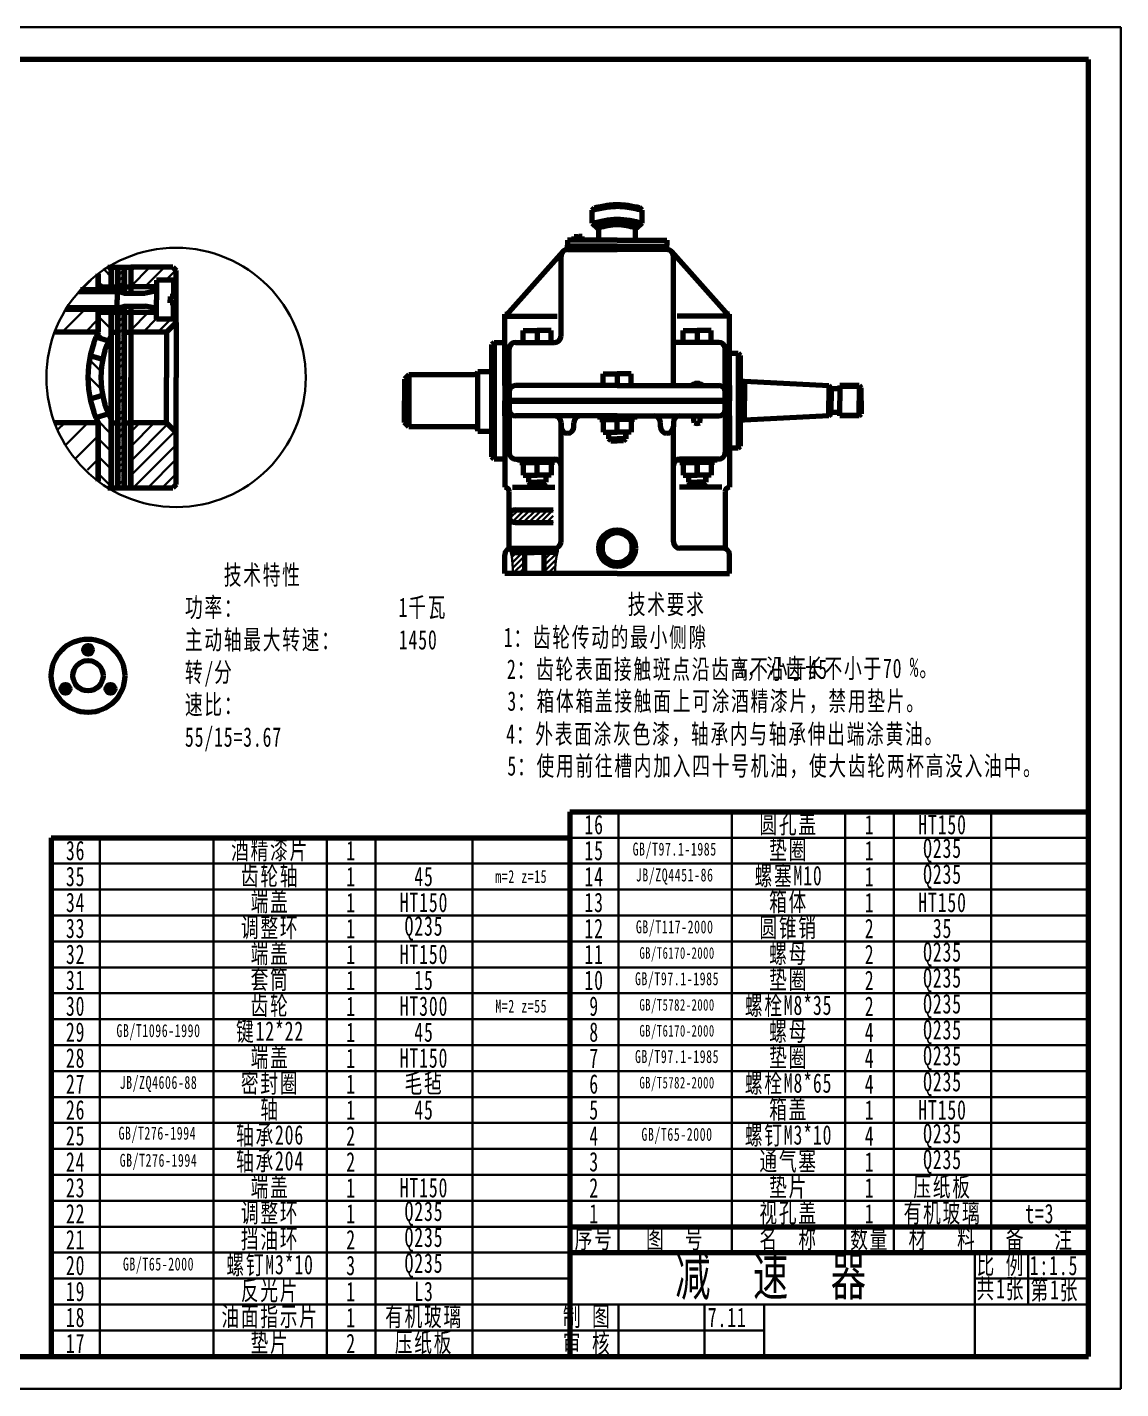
# Model space of a CAD drawing. Header units: millimetres. Extents: x 111 to 705, y -911 to -491.
# Drawn here: x 367.3 to 704.7, y -910.7 to -490.7 of the extents above; entities that cross this region are included whole.
import ezdxf

# ---------------------------------------------------------------- set-up
doc = ezdxf.new("R2010")
doc.units = ezdxf.units.MM
doc.header["$LTSCALE"] = 0.125
doc.linetypes.add('CENTERX2', pattern=[101.599999, 63.5, -12.7, 12.7, -12.7])
doc.linetypes.add('DASHEDX2', pattern=[38.099999, 25.4, -12.7])
for name, color, linetype, lineweight in [('文字', 3, 'Continuous', 30), ('点划线', 3, 'CENTERX2', 30), ('粗实线', 7, 'Continuous', 70), ('细实线', 4, 'Continuous', 30), ('虚线', 2, 'DASHEDX2', 30)]:
    doc.layers.add(name, color=color, linetype=linetype, lineweight=lineweight)
doc.layers.get('点划线').off()
doc.layers.get('虚线').off()
doc.styles.add('标准', font='SimSun.ttf', dxfattribs={"width": 0.667})

# ---------------------------------------------------------------- blocks, each defined once
blk = doc.blocks.new('新块')
at = {"layer": '粗实线'}
blk.add_lwpolyline([(7.01, 4.05), (0, 8.1), (-7.01, 4.05), (-7.01, -4.05), (0, -8.1), (7.01, -4.05)], close=True, dxfattribs=at)
blk.add_circle((0, 0), 7.01, dxfattribs=at)
blk = doc.blocks.new('1')
at = {"layer": '细实线'}
h = blk.add_hatch(color=256, dxfattribs=at)
h.paths.add_polyline_path([(395.24, -564.74), (393.24, -564.74), (393.24, -570.74), (395.24, -570.74)], flags=0)
h.paths.add_polyline_path([(395.24, -578.74), (393.24, -578.74), (393.24, -584.74), (395.24, -584.74)], flags=0)
h.paths.add_polyline_path([(395.24, -612.74), (393.24, -612.74), (393.24, -632.74), (395.24, -632.74)], flags=0)
h = blk.add_hatch(dxfattribs=at)
h.set_pattern_fill('ANSI33', color=256, scale=0.4, style=0)
h.paths.add_polyline_path([(395.24, -598.74), (397.24, -598.74), (397.24, -578.74), (395.24, -578.74)], flags=0)
h.paths.add_polyline_path([(397.24, -564.74), (395.24, -564.74), (395.24, -570.74), (397.24, -570.74)], flags=0)
h.paths.add_polyline_path([(395.24, -632.74), (397.24, -632.74), (397.24, -598.74), (395.24, -598.74)], flags=0)
h = blk.add_hatch(color=256, dxfattribs=at)
h.paths.add_polyline_path([(399.24, -564.74), (397.24, -564.74), (397.24, -570.74), (399.24, -570.74)], flags=0)
h.paths.add_polyline_path([(399.24, -578.74), (397.24, -578.74), (397.24, -584.74), (399.24, -584.74)], flags=0)
h.paths.add_polyline_path([(399.24, -612.74), (397.24, -612.74), (397.24, -632.74), (399.24, -632.74)], flags=0)
h = blk.add_hatch(dxfattribs=at)
h.set_pattern_fill('ANSI31', color=256, style=0)
h.paths.add_polyline_path([(399.24, -570.74), (399.24, -564.74), (412.24, -564.74), (413.24, -565.74), (413.24, -568.74), (407.24, -568.74), (407.24, -570.74)], flags=0)
h.paths.add_polyline_path([(399.24, -584.74), (399.24, -578.74), (407.24, -578.74), (407.24, -580.74), (413.24, -580.74), (413.24, -581.74), (410.24, -584.74)], flags=0)
h = blk.add_hatch(color=256, dxfattribs=at)
h.paths.add_polyline_path([(549.34, -605.74), (524.67, -605.74), (524.67, -605.92), (524.67, -606.09), (549.34, -606.09)], flags=0)
h.paths.add_polyline_path([(524.67, -605.74), (516.01, -605.74), (516.01, -606.09), (524.67, -606.09), (524.67, -605.92)], flags=0)
h = blk.add_hatch(color=256, dxfattribs=at)
h.paths.add_polyline_path([(582.67, -605.74), (574.01, -605.74), (574.01, -605.92), (574.01, -606.09), (582.67, -606.09)], flags=0)
h.paths.add_polyline_path([(574.01, -605.74), (549.34, -605.74), (549.34, -606.09), (574.01, -606.09), (574.01, -605.92)], flags=0)
h = blk.add_hatch(dxfattribs=at)
h.set_pattern_fill('ANSI31', color=256, style=0)
h.paths.add_polyline_path([(399.24, -612.74), (410.24, -612.74), (413.24, -615.74), (413.24, -631.74), (412.24, -632.74), (399.24, -632.74)], flags=0)
h = blk.add_hatch(dxfattribs=at)
h.set_pattern_fill('ANSI31', color=256, scale=0.4, style=0)
edge = h.paths.add_edge_path(flags=0)
edge.add_line((529.64, -639.52), (518.01, -639.52))
edge.add_arc((518.01, -641.52), 2, 90, 180)
edge.add_line((516.01, -641.52), (529.64, -641.52))
edge.add_line((529.64, -641.52), (529.64, -639.52))
edge = h.paths.add_edge_path(flags=0)
edge.add_line((529.64, -641.52), (516.01, -641.52))
edge.add_arc((518.01, -641.52), 2, 180, 270)
edge.add_line((518.01, -643.52), (529.64, -643.52))
edge.add_line((529.64, -643.52), (529.64, -641.52))
h = blk.add_hatch(dxfattribs=at)
h.set_pattern_fill('ANSI31', color=256, scale=0.4, style=0)
edge = h.paths.add_edge_path(flags=0)
edge.add_line((520.71, -652.74), (517.05, -652.74))
edge.add_line((517.05, -652.74), (517.05, -651.4))
edge.add_line((517.05, -651.4), (516.67, -651.4))
edge.add_arc((516.67, -653.4), 2, 90, 94.4725)
edge.add_line((516.52, -651.41), (516.43, -652.23))
edge.add_line((516.43, -652.23), (516.8, -653.91))
edge.add_line((516.8, -653.91), (517.08, -656.24))
edge.add_line((517.08, -656.24), (517.29, -659.25))
edge.add_line((517.29, -659.25), (520.71, -659.25))
edge.add_line((520.71, -659.25), (520.71, -652.74))
h = blk.add_hatch(dxfattribs=at)
h.set_pattern_fill('ANSI31', color=256, scale=0.4, style=0)
edge = h.paths.add_edge_path(flags=0)
edge.add_line((530.63, -653.91), (531, -652.23))
edge.add_line((531, -652.23), (530.91, -651.19))
edge.add_arc((530.01, -649.4), 2, 280.8065, 296.8726, ccw=False)
edge.add_line((530.38, -651.37), (530.38, -652.74))
edge.add_line((530.38, -652.74), (526.71, -652.74))
edge.add_line((526.71, -652.74), (526.71, -659.25))
edge.add_line((526.71, -659.25), (530.13, -659.25))
edge.add_line((530.13, -659.25), (530.35, -656.24))
edge.add_line((530.35, -656.24), (530.63, -653.91))
at = {"layer": '粗实线'}
for p, q in [((694.74, -500.7), (135.74, -500.7)), ((694.74, -900.7), (694.74, -500.7)), ((541.67, -547.12), (542.35, -546.39)), ((541.67, -551.18), (541.67, -547.12)), ((557.01, -547.12), (556.27, -546.33)), ((557.01, -551.18), (557.01, -547.12)), ((557.01, -551.18), (557.01, -547.12)), ((541.67, -551.18), (543.29, -552.65)), ((543.67, -556.4), (543.67, -552.5)), ((543.67, -552.5), (543.67, -552.91)), ((555.01, -556.4), (555.01, -552.5)), ((555.01, -552.5), (555.01, -552.91)), ((555.01, -552.5), (555.01, -552.91)), ((557.01, -551.18), (555.39, -552.65)), ((549.34, -556.4), (534.01, -556.4)), ((534.01, -556.4), (534.01, -557.96)), ((534.01, -559.29), (534.01, -557.96)), ((549.34, -558.28), (534.01, -558.28)), ((536.09, -556.4), (536.09, -555.26)), ((536.09, -555.26), (537.17, -555.26)), ((537.17, -555.26), (537.17, -555.45)), ((537.17, -555.45), (537.34, -555.45)), ((537.51, -555.45), (537.34, -555.45)), ((537.51, -555.26), (537.51, -555.45)), ((538.59, -555.26), (537.51, -555.26)), ((538.59, -556.4), (538.59, -555.26)), ((549.34, -556.4), (564.67, -556.4)), ((549.34, -558.28), (564.67, -558.28)), ((564.67, -556.4), (564.67, -557.96)), ((564.67, -559.29), (564.67, -557.96)), ((532.59, -559.88), (515.1, -579.54)), ((532.01, -585.92), (532.01, -561.29)), ((534.01, -559.29), (549.34, -559.29)), ((564.67, -559.29), (549.34, -559.29)), ((566.09, -559.88), (583.58, -579.54)), ((566.67, -601.25), (566.67, -561.29)), ((389.24, -566.74), (389.24, -571.74)), ((389.24, -571.74), (389.24, -566.74)), ((392.17, -564.74), (393.24, -564.74)), ((393.24, -564.74), (393.24, -571.74)), ((393.24, -571.74), (393.24, -564.74)), ((393.24, -564.74), (395.24, -564.74)), ((395.24, -571.86), (395.24, -564.74)), ((395.24, -564.74), (395.24, -571.86)), ((395.24, -564.74), (397.24, -564.74)), ((397.24, -564.74), (399.24, -564.74)), ((397.24, -572.74), (397.24, -564.74)), ((397.24, -564.74), (397.24, -572.74)), ((399.24, -564.74), (399.24, -572.74)), ((399.24, -564.74), (399.24, -572.74)), ((412.24, -564.74), (399.24, -564.74)), ((412.24, -564.74), (413.24, -565.74)), ((413.24, -581.74), (413.24, -565.74)), ((389.24, -570.74), (393.24, -570.74)), ((393.24, -570.74), (395.24, -570.74)), ((397.24, -570.74), (395.24, -570.74)), ((397.24, -570.74), (399.24, -570.74)), ((407.24, -570.74), (399.24, -570.74)), ((407.24, -568.74), (407.24, -574.74)), ((413.24, -568.74), (407.24, -568.74)), ((412.44, -568.74), (412.44, -573.73)), ((389.24, -571.74), (383.73, -571.74)), ((389.24, -571.74), (395.04, -571.74)), ((395.04, -571.74), (395.04, -574.74)), ((395.04, -577.74), (395.04, -574.74)), ((397.24, -572.74), (403.79, -572.74)), ((407.24, -580.74), (407.24, -574.74)), ((411.39, -573.73), (411.39, -574.74)), ((412.44, -573.73), (411.39, -573.73)), ((411.39, -575.74), (411.39, -574.74)), ((389.24, -577.74), (379.2, -577.74)), ((389.24, -577.74), (379.2, -577.74)), ((389.24, -577.74), (395.04, -577.74)), ((389.24, -584.74), (389.24, -577.74)), ((389.24, -577.74), (389.24, -584.74)), ((393.24, -578.74), (389.24, -578.74)), ((393.24, -598.74), (393.24, -577.74)), ((393.24, -577.74), (393.24, -598.74)), ((395.24, -578.74), (393.24, -578.74)), ((395.24, -577.61), (395.24, -598.74)), ((395.24, -598.74), (395.24, -577.61)), ((397.24, -578.74), (395.24, -578.74)), ((397.24, -576.74), (403.79, -576.74)), ((397.24, -576.74), (397.24, -598.74)), ((397.24, -598.74), (397.24, -576.74)), ((399.24, -578.74), (397.24, -578.74)), ((399.24, -576.74), (399.24, -632.74)), ((399.24, -576.74), (399.24, -598.74)), ((407.24, -578.74), (399.24, -578.74)), ((412.44, -575.74), (411.39, -575.74)), ((412.44, -580.74), (412.44, -575.74)), ((514.67, -601.25), (514.67, -579.25)), ((514.67, -579.25), (515.37, -579.25)), ((584.01, -579.25), (583.31, -579.25)), ((584.01, -601.25), (584.01, -579.25)), ((413.24, -580.74), (407.24, -580.74)), ((410.24, -584.74), (413.24, -581.74)), ((413.24, -581.74), (413.24, -598.74)), ((515.37, -579.83), (530.84, -579.83)), ((583.31, -579.83), (567.83, -579.83)), ((389.24, -584.74), (375.77, -584.74)), ((392.37, -587.51), (388.53, -586.3)), ((393.24, -584.74), (395.24, -584.74)), ((397.24, -584.74), (399.24, -584.74)), ((410.24, -584.74), (399.24, -584.74)), ((410.24, -584.74), (410.24, -598.74)), ((511.34, -587.92), (510.67, -588.58)), ((511.34, -587.92), (514.67, -587.92)), ((511.34, -587.92), (511.34, -623.92)), ((518.01, -587.92), (530.01, -587.92)), ((520.34, -587.92), (520.34, -584.25)), ((520.34, -584.25), (524.67, -584.25)), ((524.67, -584.25), (524.67, -587.92)), ((529.01, -584.25), (524.67, -584.25)), ((524.67, -584.25), (524.67, -587.92)), ((529.01, -587.92), (529.01, -584.25)), ((580.67, -587.92), (566.67, -587.92)), ((569.67, -587.92), (569.67, -584.25)), ((569.67, -584.25), (574.01, -584.25)), ((578.34, -584.25), (574.01, -584.25)), ((574.01, -584.25), (574.01, -587.92)), ((574.01, -584.25), (574.01, -587.92)), ((578.34, -587.92), (578.34, -584.25)), ((390.56, -593.23), (386.73, -592.02)), ((510.67, -623.25), (510.67, -588.58)), ((516.01, -601.25), (516.01, -589.92)), ((582.67, -601.25), (582.67, -589.92)), ((584.01, -591.25), (586.67, -591.25)), ((586.67, -591.25), (587.34, -591.92)), ((586.67, -591.25), (586.67, -620.58)), ((587.34, -591.92), (587.34, -619.92)), ((393.24, -598.74), (393.24, -632.74)), ((393.24, -632.74), (393.24, -598.74)), ((395.24, -598.74), (395.24, -632.74)), ((395.24, -632.74), (395.24, -598.74)), ((397.24, -632.74), (397.24, -598.74)), ((397.24, -598.74), (397.24, -632.74)), ((399.24, -632.74), (399.24, -598.74)), ((410.24, -612.74), (410.24, -598.74)), ((413.24, -631.74), (413.24, -598.74)), ((413.24, -615.74), (413.24, -598.74)), ((485.01, -597.92), (483.67, -599.25)), ((483.67, -599.25), (483.67, -605.92)), ((505.34, -597.92), (485.01, -597.92)), ((485.01, -597.92), (485.01, -605.92)), ((485.01, -597.92), (485.01, -613.92)), ((506.34, -615.25), (506.34, -596.92)), ((506.34, -596.92), (510.67, -596.92)), ((545.01, -597.58), (549.34, -597.58)), ((545.01, -601.25), (545.01, -597.58)), ((549.34, -597.58), (549.34, -601.25)), ((549.34, -597.58), (549.34, -601.25)), ((553.67, -597.58), (549.34, -597.58)), ((553.67, -601.25), (553.67, -597.58)), ((587.34, -599.92), (588.67, -599.92)), ((588.67, -599.92), (614.67, -601.22)), ((588.67, -599.92), (588.67, -605.92)), ((390.56, -604.25), (386.73, -605.46)), ((514.67, -601.25), (514.67, -605.92)), ((516.01, -601.25), (516.01, -608.58)), ((516.01, -610.58), (516.01, -603.25)), ((549.34, -601.25), (518.01, -601.25)), ((549.34, -601.25), (518.01, -601.25)), ((549.34, -601.25), (518.01, -601.25)), ((549.34, -601.25), (580.67, -601.25)), ((549.34, -601.25), (580.67, -601.25)), ((582.67, -601.25), (582.67, -610.58)), ((582.67, -601.25), (582.67, -610.58)), ((582.67, -608.58), (582.67, -601.25)), ((582.67, -610.58), (582.67, -603.25)), ((584.01, -601.25), (584.01, -605.92)), ((584.01, -601.25), (584.01, -605.92)), ((614.67, -601.22), (614.67, -605.92)), ((615.34, -602.25), (614.67, -601.22)), ((618.01, -602.25), (615.34, -602.25)), ((615.34, -602.25), (615.34, -605.92)), ((618.01, -601.25), (618.01, -602.25)), ((624.01, -601.25), (618.01, -601.25)), ((618.01, -602.25), (618.01, -605.92)), ((624.01, -601.25), (624.01, -605.92)), ((624.01, -601.25), (624.67, -601.92)), ((624.67, -605.92), (624.67, -601.92)), ((483.67, -612.58), (483.67, -605.92)), ((485.01, -613.92), (485.01, -605.92)), ((514.67, -610.58), (514.67, -605.92)), ((516.01, -605.74), (582.67, -605.74)), ((516.01, -606.09), (582.67, -606.09)), ((584.01, -610.58), (584.01, -605.92)), ((584.01, -610.58), (584.01, -605.92)), ((588.67, -611.92), (588.67, -605.92)), ((614.67, -610.61), (614.67, -605.92)), ((615.34, -609.58), (615.34, -605.92)), ((618.01, -609.58), (618.01, -605.92)), ((624.01, -610.58), (624.01, -605.92)), ((624.67, -605.92), (624.67, -609.92)), ((389.24, -612.74), (375.77, -612.74)), ((392.37, -609.97), (388.53, -611.18)), ((389.24, -612.74), (389.24, -630.74)), ((389.24, -630.74), (389.24, -612.74)), ((393.24, -612.74), (395.24, -612.74)), ((397.24, -612.74), (399.24, -612.74)), ((410.24, -612.74), (399.24, -612.74)), ((410.24, -612.74), (413.24, -615.74)), ((485.01, -613.92), (483.67, -612.58)), ((514.67, -610.58), (514.67, -632.58)), ((516.01, -610.58), (516.01, -621.92)), ((549.34, -610.58), (518.01, -610.58)), ((530.01, -610.58), (518.01, -610.58)), ((532.01, -612.58), (532.01, -613.92)), ((532.01, -649.4), (532.01, -612.58)), ((536.01, -613.92), (536.01, -612.58)), ((549.34, -610.58), (538.01, -610.58)), ((544.01, -610.58), (544.01, -611.65)), ((544.01, -611.65), (549.34, -611.65)), ((545.01, -611.92), (545.01, -615.58)), ((548.93, -610.58), (549.71, -611.65)), ((549.34, -610.58), (580.67, -610.58)), ((549.34, -610.58), (580.67, -610.58)), ((549.34, -610.58), (550.11, -611.65)), ((554.67, -611.65), (549.34, -611.65)), ((549.34, -615.58), (549.34, -611.92)), ((549.34, -615.58), (549.34, -611.92)), ((553.67, -611.92), (553.67, -615.58)), ((554.67, -610.58), (554.67, -611.65)), ((562.67, -613.92), (562.67, -612.58)), ((566.67, -612.58), (566.67, -613.92)), ((573.13, -612.7), (572.93, -610.58)), ((574.89, -612.7), (575.08, -610.58)), ((582.67, -610.58), (582.67, -621.92)), ((584.01, -610.58), (584.01, -632.58)), ((588.67, -611.92), (587.34, -611.92)), ((614.67, -610.61), (588.67, -611.92)), ((614.67, -610.61), (615.34, -609.92)), ((618.01, -609.58), (615.34, -609.58)), ((615.34, -609.58), (615.34, -609.92)), ((618.01, -610.58), (618.01, -609.58)), ((624.01, -610.58), (618.01, -610.58)), ((624.01, -610.58), (624.67, -609.92)), ((505.34, -613.92), (485.01, -613.92)), ((506.34, -615.25), (506.34, -614.92)), ((506.34, -615.25), (510.67, -615.25)), ((534.01, -615.92), (534.01, -615.92)), ((545.01, -615.58), (549.34, -615.58)), ((546.67, -615.58), (546.67, -617.65)), ((553.67, -615.58), (549.34, -615.58)), ((552.01, -615.58), (552.01, -617.65)), ((564.67, -615.92), (564.67, -615.92)), ((566.67, -649.4), (566.67, -613.92)), ((546.67, -617.65), (549.34, -617.65)), ((547.34, -618.32), (546.67, -617.65)), ((547.34, -618.32), (549.34, -618.32)), ((552.01, -617.65), (549.34, -617.65)), ((551.34, -618.32), (549.34, -618.32)), ((551.34, -618.32), (552.01, -617.65)), ((586.67, -620.58), (584.01, -620.58)), ((586.67, -620.58), (587.34, -619.92)), ((511.34, -623.92), (510.67, -623.25)), ((514.67, -623.92), (511.34, -623.92)), ((518.01, -623.92), (530.01, -623.92)), ((519.34, -623.92), (519.34, -624.98)), ((519.34, -624.98), (524.67, -624.98)), ((520.34, -625.25), (520.34, -628.92)), ((524.27, -623.92), (525.04, -624.98)), ((524.67, -623.92), (525.44, -624.98)), ((530.01, -624.98), (524.67, -624.98)), ((524.67, -628.92), (524.67, -625.25)), ((524.67, -628.92), (524.67, -625.25)), ((529.01, -625.25), (529.01, -628.92)), ((530.01, -623.92), (530.01, -624.98)), ((580.67, -623.92), (568.67, -623.92)), ((568.67, -623.92), (568.67, -624.98)), ((568.67, -624.98), (574.01, -624.98)), ((569.67, -624.98), (569.67, -628.92)), ((573.6, -623.92), (574.38, -624.98)), ((574.01, -623.92), (574.77, -624.98)), ((579.34, -624.98), (574.01, -624.98)), ((574.01, -624.98), (574.01, -628.92)), ((574.01, -628.92), (574.01, -625.25)), ((574.01, -628.92), (574.01, -625.25)), ((578.34, -624.98), (578.34, -628.92)), ((579.34, -623.92), (579.34, -624.98)), ((520.34, -628.92), (524.67, -628.92)), ((522.01, -628.92), (522.01, -630.98)), ((529.01, -628.92), (524.67, -628.92)), ((527.34, -628.92), (527.34, -630.98)), ((569.67, -628.92), (574.01, -628.92)), ((571.34, -628.92), (571.34, -630.98)), ((578.34, -628.92), (574.01, -628.92)), ((576.67, -628.92), (576.67, -630.98)), ((392.17, -632.74), (393.24, -632.74)), ((393.24, -632.74), (395.24, -632.74)), ((395.24, -632.74), (397.24, -632.74)), ((397.24, -632.74), (399.24, -632.74)), ((399.24, -632.74), (412.24, -632.74)), ((413.24, -631.74), (412.24, -632.74)), ((514.67, -632.58), (514.67, -632.58)), ((516.01, -651.52), (516.01, -633.92)), ((517.05, -632.58), (530.12, -632.58)), ((522.01, -630.98), (524.67, -630.98)), ((522.67, -631.65), (522.01, -630.98)), ((522.67, -631.65), (524.67, -631.65)), ((527.34, -630.98), (524.67, -630.98)), ((526.67, -631.65), (524.67, -631.65)), ((526.67, -631.65), (527.34, -630.98)), ((581.63, -632.58), (568.56, -632.58)), ((571.34, -630.98), (574.01, -630.98)), ((572.01, -631.65), (571.34, -630.98)), ((572.01, -631.65), (574.01, -631.65)), ((576.67, -630.98), (574.01, -630.98)), ((576.01, -631.65), (574.01, -631.65)), ((576.01, -631.65), (576.67, -630.98)), ((582.67, -633.92), (582.67, -651.52)), ((584.01, -632.58), (584.01, -632.58)), ((518.01, -639.52), (529.64, -639.52)), ((518.01, -643.52), (529.64, -643.52)), ((514.67, -659.25), (514.67, -653.4)), ((516.67, -651.4), (530.01, -651.4)), ((517.05, -651.4), (517.05, -652.74)), ((517.05, -652.74), (523.71, -652.74)), ((520.71, -652.74), (520.71, -659.25)), ((530.38, -652.74), (523.71, -652.74)), ((526.71, -652.74), (526.71, -659.25)), ((530.38, -651.37), (530.38, -652.74)), ((582.01, -651.4), (568.67, -651.4)), ((584.01, -659.25), (584.01, -653.4)), ((549.34, -659.25), (514.67, -659.25)), ((549.34, -659.25), (584.01, -659.25)), ((385.78, -682.47), (384.88, -683.37)), ((386.34, -683.04), (385.44, -683.94)), ((385.78, -682.47), (386.67, -681.57)), ((386.34, -683.04), (387.24, -682.14)), ((378.85, -694.47), (377.95, -695.37)), ((379.41, -695.04), (378.51, -695.94)), ((378.85, -694.47), (379.75, -693.57)), ((379.41, -695.04), (380.31, -694.14)), ((392.7, -694.47), (391.8, -695.37)), ((393.27, -695.04), (392.37, -695.94)), ((392.7, -694.47), (393.6, -693.57)), ((393.27, -695.04), (394.17, -694.14)), ((534.74, -732.7), (694.74, -732.7)), ((534.74, -732.7), (534.74, -868.7)), ((374.74, -740.7), (374.74, -900.7)), ((374.74, -740.7), (534.74, -740.7)), ((534.74, -860.7), (694.74, -860.7)), ((534.74, -868.7), (534.74, -876.7)), ((534.74, -868.7), (694.74, -868.7)), ((534.74, -876.7), (534.74, -900.7)), ((135.74, -900.7), (694.74, -900.7))]:
    blk.add_line(p, q, dxfattribs=at)
for centre, radius in [((549.34, -651.36), 5.67), ((386.06, -690.75), 11.33), ((386.06, -682.75), 1.33), ((386.06, -690.75), 4.67), ((379.13, -694.75), 1.33), ((392.99, -694.75), 1.33)]:
    blk.add_circle(centre, radius, dxfattribs=at)
for centre, radius, start, end in [((534.01, -561.29), 2, 90, 180), ((564.67, -561.29), 2, 0, 90), ((418.02, -598.74), 32, 154.0555, 180), ((418.02, -598.74), 28, 152.2295, 180), ((518.01, -589.92), 2, 90, 180), ((530.01, -585.92), 2, 270, 0), ((580.67, -589.92), 2, 0, 90), ((418.02, -598.74), 32, 180, 205.9445), ((418.02, -598.74), 28, 180, 207.7705), ((505.34, -596.92), 1, 270, 0), ((518.01, -603.25), 2, 90, 180), ((580.67, -603.25), 2, 0, 90), ((518.01, -608.58), 2, 180, 270), ((580.67, -608.58), 2, 270, 0), ((530.01, -612.58), 2, 0, 90), ((538.01, -612.58), 2, 90, 180), ((560.67, -612.58), 2, 0, 90), ((568.67, -612.58), 2, 90, 180), ((505.34, -614.92), 1, 360, 90), ((534.01, -613.92), 2, 180, 270), ((534.01, -613.92), 2, 270, 0), ((564.67, -613.92), 2, 180, 270), ((564.67, -613.92), 2, 270, 0), ((518.01, -621.92), 2, 180, 270), ((530.01, -625.92), 2, 0, 90), ((568.67, -625.92), 2, 90, 180), ((580.67, -621.92), 2, 270, 0), ((514.67, -633.92), 1.33, 0, 90), ((584.01, -633.92), 1.33, 90, 180), ((518.01, -641.52), 2, 90, 180), ((518.01, -641.52), 2, 180, 270), ((530.01, -649.4), 2, 270, 0), ((568.67, -649.4), 2, 180, 270), ((516.67, -653.4), 2, 90, 180), ((582.01, -653.4), 2, 0, 90)]:
    blk.add_arc(centre, radius, start, end, dxfattribs=at)
for points, knots in [([(541.67, -547.12), (541.71, -547.11), (541.74, -547.1), (542.49, -546.91), (543.24, -546.73), (544.7, -546.43), (545.4, -546.29), (546.8, -546.09), (547.49, -546.01), (548.54, -545.95), (548.88, -545.94), (549.69, -545.93), (550.14, -545.94), (551.02, -545.99), (551.45, -546.03), (552.73, -546.18), (553.55, -546.32), (555.23, -546.64), (556.16, -546.89), (556.97, -547.08)], [0, 0, 0, 0, 151.839527, 151.839527, 3547.524287, 3547.524287, 6578.819212, 6578.819212, 9364.562599, 9364.562599, 10726.100222, 10726.100222, 12469.641596, 12469.641596, 14213.18297, 14213.18297, 17700.265719, 17700.265719, 21521.081642, 21521.081642, 21521.081642, 21521.081642]), ([(542.35, -546.39), (542.84, -546.27), (543.35, -546.16), (544.5, -545.91), (545.16, -545.79), (546.38, -545.6), (546.94, -545.53), (547.96, -545.44), (548.43, -545.41), (549.23, -545.39), (549.56, -545.39), (550.2, -545.4), (550.51, -545.42), (551.45, -545.48), (552.06, -545.55), (553.93, -545.81), (555.13, -546.07), (556.27, -546.33)], [0, 0, 0, 0, 2290.269364, 2290.269364, 5145.743792, 5145.743792, 7414.406618, 7414.406618, 9262.612791, 9262.612791, 10500.284163, 10500.284163, 11737.955536, 11737.955536, 14225.818117, 14225.818117, 19532.006195, 19532.006195, 19532.006195, 19532.006195]), ([(541.67, -551.18), (544.23, -550.53), (549.33, -549.24), (554.45, -550.49), (557.01, -551.12)], [0, 0, 0, 0, 2962.723998, 5921.695537, 5921.695537, 5921.695537, 5921.695537]), ([(543.57, -552.1), (543.39, -552.22), (542.97, -552.5), (543.42, -552.76), (543.67, -552.91)], [0, 0, 0, 0, 2636.397961, 5908.553218, 5908.553218, 5908.553218, 5908.553218]), ([(543.57, -552.1), (543.87, -552.03), (544.17, -551.95), (545.08, -551.72), (545.69, -551.58), (546.97, -551.32), (547.66, -551.22), (548.85, -551.12), (549.36, -551.11), (550.37, -551.16), (550.87, -551.21), (552.38, -551.43), (553.37, -551.66), (554.6, -551.97), (554.86, -552.04), (555.11, -552.1)], [0, 0, 0, 0, 1357.158997, 1357.158997, 4071.476991, 4071.476991, 7085.018796, 7085.018796, 9298.310241, 9298.310241, 11511.601687, 11511.601687, 15938.184578, 15938.184578, 17073.588602, 17073.588602, 17073.588602, 17073.588602]), ([(555.11, -552.1), (555.29, -552.22), (555.71, -552.5), (555.26, -552.76), (555.01, -552.91)], [0, 0, 0, 0, 2665.169454, 5973.034339, 5973.034339, 5973.034339, 5973.034339]), ([(555.11, -552.1), (555.29, -552.22), (555.71, -552.5), (555.26, -552.76), (555.01, -552.91)], [0, 0, 0, 0, 2665.169454, 5973.034339, 5973.034339, 5973.034339, 5973.034339]), ([(395.04, -571.74), (395.35, -571.93), (396.09, -572.39), (396.94, -572.61), (397.44, -572.74)], [0, 0, 0, 0, 2151.416387, 5251.014983, 5251.014983, 5251.014983, 5251.014983]), ([(407.24, -571.76), (406.77, -571.97), (405.66, -572.45), (404.47, -572.63), (403.79, -572.74)], [0, 0, 0, 0, 2284.474663, 5297.451581, 5297.451581, 5297.451581, 5297.451581]), ([(395.04, -577.74), (395.35, -577.55), (396.09, -577.09), (396.94, -576.87), (397.44, -576.74)], [0, 0, 0, 0, 2163.139312, 5279.627416, 5279.627416, 5279.627416, 5279.627416]), ([(407.24, -577.71), (406.77, -577.5), (405.66, -577.02), (404.47, -576.84), (403.79, -576.74)], [0, 0, 0, 0, 2296.559801, 5325.475718, 5325.475718, 5325.475718, 5325.475718])]:
    blk.add_open_spline(points, degree=3, knots=knots, dxfattribs=at)
for points in [[(543.67, -552.5), (545.56, -552.01), (549.34, -551.05), (553.12, -552.01), (555.01, -552.5)], [(572.01, -601.25), (572.67, -600.85), (574.01, -600.04), (575.34, -600.85), (576.01, -601.25)], [(573.13, -612.7), (573.42, -612.81), (574.01, -613.02), (574.59, -612.81), (574.89, -612.7)]]:
    blk.add_open_spline(points, degree=3, dxfattribs=at)
at = {"layer": '细实线'}
for p, q in [((704.74, -490.7), (110.74, -490.7)), ((704.74, -910.7), (704.74, -490.7)), ((393.24, -567.7), (391.02, -565.48)), ((383.94, -571.74), (386.94, -568.74)), ((390.9, -570.74), (389.24, -569.08)), ((397.24, -572.74), (382.85, -572.74)), ((382.94, -572.74), (383.94, -571.74)), ((378.12, -584.74), (385.12, -577.74)), ((397.24, -576.74), (379.84, -576.74)), ((385.12, -577.74), (386.12, -576.74)), ((385.3, -584.74), (389.24, -580.8)), ((393.24, -583.86), (389.24, -579.86)), ((391.1, -587.1), (389.08, -585.08)), ((390.08, -596.86), (386.49, -593.27)), ((386.57, -598.74), (386.02, -598.19)), ((390.26, -602.43), (386.57, -598.74)), ((387.62, -605.18), (386.46, -604.01)), ((624.67, -601.92), (618.01, -601.92)), ((376.67, -614.93), (378.86, -612.74)), ((379.14, -619.64), (386.04, -612.74)), ((393.24, -616.19), (388.77, -611.71)), ((624.67, -609.92), (618.01, -609.92)), ((382.24, -623.72), (389.24, -616.72)), ((547.14, -618.12), (547.14, -615.58)), ((551.54, -618.12), (551.54, -615.58)), ((393.24, -621.58), (389.24, -617.58)), ((385.88, -627.26), (389.24, -623.9)), ((393.24, -626.97), (389.24, -622.97)), ((393.24, -632.35), (389.24, -628.35)), ((522.48, -631.45), (522.48, -628.92)), ((526.87, -631.45), (526.87, -628.92)), ((571.81, -631.45), (571.81, -628.92)), ((576.2, -631.45), (576.2, -628.92)), ((549.74, -732.7), (549.74, -868.7)), ((584.74, -732.7), (584.74, -868.7)), ((619.74, -732.7), (619.74, -868.7)), ((634.74, -732.7), (634.74, -868.7)), ((664.74, -732.7), (664.74, -868.7)), ((389.74, -740.7), (389.74, -900.7)), ((424.74, -740.7), (424.74, -900.7)), ((459.74, -740.7), (459.74, -900.7)), ((474.74, -740.7), (474.74, -900.7)), ((504.74, -740.7), (504.74, -900.7)), ((534.74, -740.7), (694.74, -740.7)), ((374.74, -748.7), (534.74, -748.7)), ((534.74, -748.7), (694.74, -748.7)), ((374.74, -756.7), (534.74, -756.7)), ((534.74, -756.7), (694.74, -756.7)), ((374.74, -764.7), (534.74, -764.7)), ((534.74, -764.7), (694.74, -764.7)), ((374.74, -772.7), (534.74, -772.7)), ((534.74, -772.7), (694.74, -772.7)), ((374.74, -780.7), (534.74, -780.7)), ((534.74, -780.7), (694.74, -780.7)), ((374.74, -788.7), (534.74, -788.7)), ((534.74, -788.7), (694.74, -788.7)), ((374.74, -796.7), (534.74, -796.7)), ((534.74, -796.7), (694.74, -796.7)), ((374.74, -804.7), (534.74, -804.7)), ((534.74, -804.7), (694.74, -804.7)), ((374.74, -812.7), (534.74, -812.7)), ((534.74, -812.7), (694.74, -812.7)), ((374.74, -820.7), (534.74, -820.7)), ((534.74, -820.7), (694.74, -820.7)), ((374.74, -828.7), (534.74, -828.7)), ((534.74, -828.7), (694.74, -828.7)), ((374.74, -836.7), (534.74, -836.7)), ((534.74, -836.7), (694.74, -836.7)), ((374.74, -844.7), (534.74, -844.7)), ((534.74, -844.7), (694.74, -844.7)), ((374.74, -852.7), (534.74, -852.7)), ((534.74, -852.7), (694.74, -852.7)), ((374.74, -860.7), (534.74, -860.7)), ((374.74, -868.7), (534.74, -868.7)), ((659.74, -900.7), (659.74, -868.7)), ((676.13, -868.7), (676.13, -884.7)), ((374.74, -876.7), (534.74, -876.7)), ((694.74, -876.7), (659.74, -876.7)), ((374.74, -884.7), (534.74, -884.7)), ((534.74, -884.7), (694.74, -884.7)), ((549.74, -884.7), (549.74, -900.7)), ((576.32, -884.7), (576.32, -900.7)), ((594.74, -900.7), (594.74, -884.7)), ((374.74, -892.7), (534.74, -892.7)), ((534.74, -892.7), (594.74, -892.7)), ((110.74, -910.7), (704.74, -910.7))]:
    blk.add_line(p, q, dxfattribs=at)
for points in [[(516.52, -651.39), (516.43, -652.23), (516.8, -653.91), (517.08, -656.24), (517.29, -659.25)], [(530.91, -651.19), (531, -652.23), (530.63, -653.91), (530.35, -656.24), (530.13, -659.25)]]:
    blk.add_lwpolyline(points, dxfattribs=at)
blk.add_circle((413.24, -598.74), 40, dxfattribs=at)
at = {"layer": '点划线', "xscale": 0.6666666666666666, "yscale": 0.6666666666666666, "zscale": 0.6666666666666666}
blk.add_blockref('新块', (549.34, -651.25), dxfattribs=at)
at = {"layer": '文字', "style": '标准'}
for s, insert, char_height, width, attachment_point in [('\\T1.1;    技术特性\\P功率：                1千瓦\\P主动轴最大转速：      1450转/分\\P速比：                55/15=3.67', (415.97, -656.63), 6, 81.3062, 1), ('\\T1.1;      技术要求', (534.64, -672.38), 6, 63.2049, 7), ('\\T1.1;1：齿轮传动的最小侧隙', (514.33, -682.55), 6, 92.4462, 7), ('\\T1.1;%，沿齿长不小于70', (586.33, -692.32), 6, 75.8779, 7), ('\\T1.1;2：齿轮表面接触斑点沿齿高不小于45', (515.33, -692.38), 6, 147.1602, 7), ('\\T1.1;%。', (639.58, -691.55), 6, 7.6638, 7), ('\\T1.1;3：箱体箱盖接触面上可涂酒精漆片，禁用垫片。', (515.46, -702.42), 6, 186.5532, 7), ('\\T1.1;4：外表面涂灰色漆，轴承内与轴承伸出端涂黄油。', (515.08, -712.58), 6, 195.7178, 7), ('\\T1.1;5：使用前往槽内加入四十号机油，使大齿轮两杯高没入油中。', (515.46, -722.42), 6, 240.3401, 7), ('\\T1.1;16', (542.24, -736.7), 6, 15, 5), ('\\T1.1;圆孔盖', (602.24, -736.7), 6, 35, 5), ('\\T1.1;1', (627.24, -736.7), 6, 15, 5), ('\\T1.1;HT150', (649.74, -736.7), 6, 30, 5), ('\\T1.1;36', (382.24, -744.7), 6, 15, 5), ('\\T1.1;酒精漆片', (442.24, -744.7), 6, 35, 5), ('\\T1.1;1', (467.24, -744.7), 6, 15, 5), ('\\T1.1;15', (542.24, -744.7), 6, 15, 5), ('\\T1.1;GB/T97.1-1985', (567.09, -744.7), 4, 30, 5), ('\\T1.1;垫圈', (602.24, -744.7), 6, 35, 5), ('\\T1.1;1', (627.24, -744.7), 6, 15, 5), ('\\T1.1;Q235', (649.74, -744.7), 6, 30, 5), ('\\T1.1;35', (382.24, -752.7), 6, 15, 5), ('\\T1.1;齿轮轴', (442.24, -752.7), 6, 35, 5), ('\\T1.1;1', (467.24, -752.7), 6, 15, 5), ('\\T1.1;45', (489.74, -752.7), 6, 30, 5), ('\\T1.1;m=2 z=15', (519.74, -752.7), 4, 30, 5), ('\\T1.1;14', (542.24, -752.7), 6, 15, 5), ('\\T1.1;JB/ZQ4451-86', (567.09, -752.7), 4, 30, 5), ('\\T1.1;螺塞M10', (602.24, -752.7), 6, 35, 5), ('\\T1.1;1', (627.24, -752.7), 6, 15, 5), ('\\T1.1;Q235', (649.74, -752.7), 6, 30, 5), ('\\T1.1;34', (382.24, -760.7), 6, 15, 5), ('\\T1.1;端盖', (442.24, -760.7), 6, 35, 5), ('\\T1.1;1', (467.24, -760.7), 6, 15, 5), ('\\T1.1;HT150', (489.74, -760.7), 6, 30, 5), ('\\T1.1;13', (542.24, -760.7), 6, 15, 5), ('\\T1.1;箱体', (602.24, -760.7), 6, 35, 5), ('\\T1.1;1', (627.24, -760.7), 6, 15, 5), ('\\T1.1;HT150', (649.74, -760.7), 6, 30, 5), ('\\T1.1;33', (382.24, -768.7), 6, 15, 5), ('\\T1.1;调整环', (442.24, -768.7), 6, 35, 5), ('\\T1.1;1', (467.24, -768.7), 6, 15, 5), ('\\T1.1;Q235', (489.74, -768.7), 6, 30, 5), ('\\T1.1;12', (542.24, -768.7), 6, 15, 5), ('\\T1.1;GB/T117-2000', (567.09, -768.7), 4, 30, 5), ('\\T1.1;圆锥销', (602.24, -768.7), 6, 35, 5), ('\\T1.1;2', (627.24, -768.7), 6, 15, 5), ('\\T1.1;35', (649.74, -768.7), 6, 30, 5), ('\\T1.1;端盖', (442.24, -776.7), 6, 35, 5), ('\\T1.1;螺母', (602.24, -776.7), 6, 35, 5), ('\\T1.1;32', (382.24, -776.7), 6, 15, 5), ('\\T1.1;1', (467.24, -776.7), 6, 15, 5), ('\\T1.1;HT150', (489.74, -776.7), 6, 30, 5), ('\\T1.1;11', (542.24, -776.7), 6, 15, 5), ('\\T1.1;GB/T6170-2000', (567.82, -776.7), 3.58, 30, 5), ('\\T1.1;2', (627.24, -776.7), 6, 15, 5), ('\\T1.1;Q235', (649.74, -776.7), 6, 30, 5), ('\\T1.1;套筒', (442.24, -784.7), 6, 35, 5), ('\\T1.1;垫圈', (602.24, -784.7), 6, 35, 5), ('\\T1.1;Q235', (649.74, -784.7), 6, 30, 5), ('\\T1.1;31', (382.24, -784.7), 6, 15, 5), ('\\T1.1;1', (467.24, -784.7), 6, 15, 5), ('\\T1.1;15', (489.74, -784.7), 6, 30, 5), ('\\T1.1;10', (542.24, -784.7), 6, 15, 5), ('\\T1.1;GB/T97.1-1985', (567.82, -784.7), 4, 30, 5), ('\\T1.1;2', (627.24, -784.7), 6, 15, 5), ('\\T1.1;齿轮', (442.24, -792.7), 6, 35, 5), ('\\T1.1;螺栓M8*35', (602.24, -792.7), 6, 35, 5), ('\\T1.1;Q235', (649.74, -792.7), 6, 30, 5), ('\\T1.1;30', (382.24, -792.7), 6, 15, 5), ('\\T1.1;1', (467.24, -792.7), 6, 15, 5), ('\\T1.1;HT300', (489.74, -792.7), 6, 30, 5), ('\\T1.1;M=2 z=55', (519.74, -792.7), 4, 30, 5), ('\\T1.1;9', (542.24, -792.7), 6, 15, 5), ('\\T1.1;GB/T5782-2000', (567.82, -792.7), 3.58, 30, 5), ('\\T1.1;2', (627.24, -792.7), 6, 15, 5), ('\\T1.1;29', (382.24, -800.7), 6, 15, 5), ('\\T1.1;GB/T1096-1990', (407.82, -800.7), 4, 30, 5), ('\\T1.1;键12*22', (442.24, -800.7), 6, 35, 5), ('\\T1.1;1', (467.24, -800.7), 6, 15, 5), ('\\T1.1;45', (489.74, -800.7), 6, 30, 5), ('\\T1.1;8', (542.24, -800.7), 6, 15, 5), ('\\T1.1;螺母', (602.24, -800.7), 6, 35, 5), ('\\T1.1;4', (627.24, -800.7), 6, 15, 5), ('\\T1.1;Q235', (649.74, -800.7), 6, 30, 5), ('\\T1.1;GB/T6170-2000', (567.82, -800.7), 3.58, 30, 5), ('\\T1.1;28', (382.24, -808.7), 6, 15, 5), ('\\T1.1;端盖', (442.24, -808.7), 6, 35, 5), ('\\T1.1;1', (467.24, -808.7), 6, 15, 5), ('\\T1.1;HT150', (489.74, -808.7), 6, 30, 5), ('\\T1.1;7', (542.24, -808.7), 6, 15, 5), ('\\T1.1;GB/T97.1-1985', (567.82, -808.7), 4, 30, 5), ('\\T1.1;垫圈', (602.24, -808.7), 6, 35, 5), ('\\T1.1;4', (627.24, -808.7), 6, 15, 5), ('\\T1.1;Q235', (649.74, -808.7), 6, 30, 5), ('\\T1.1;27', (382.24, -816.7), 6, 15, 5), ('\\T1.1;JB/ZQ4606-88', (407.82, -816.7), 4, 30, 5), ('\\T1.1;密封圈', (442.24, -816.7), 6, 35, 5), ('\\T1.1;1', (467.24, -816.7), 6, 15, 5), ('\\T1.1;毛毡', (489.74, -816.7), 6, 30, 5), ('\\T1.1;6', (542.24, -816.7), 6, 15, 5), ('\\T1.1;GB/T5782-2000', (567.82, -816.7), 3.58, 30, 5), ('\\T1.1;螺栓M8*65', (602.24, -816.7), 6, 35, 5), ('\\T1.1;4', (627.24, -816.7), 6, 15, 5), ('\\T1.1;Q235', (649.74, -816.7), 6, 30, 5), ('\\T1.1;26', (382.24, -824.7), 6, 15, 5), ('\\T1.1;轴', (442.24, -824.7), 6, 35, 5), ('\\T1.1;1', (467.24, -824.7), 6, 15, 5), ('\\T1.1;45', (489.74, -824.7), 6, 30, 5), ('\\T1.1;5', (542.24, -824.7), 6, 15, 5), ('\\T1.1;箱盖', (602.24, -824.7), 6, 35, 5), ('\\T1.1;1', (627.24, -824.7), 6, 15, 5), ('\\T1.1;HT150', (649.74, -824.7), 6, 30, 5), ('\\T1.1;25', (382.24, -832.7), 6, 15, 5), ('\\T1.1;GB/T276-1994', (407.46, -832.35), 4, 30, 5), ('\\T1.1;轴承206', (442.24, -832.7), 6, 35, 5), ('\\T1.1;2', (467.24, -832.7), 6, 15, 5), ('\\T1.1;4', (542.24, -832.7), 6, 15, 5), ('\\T1.1;GB/T65-2000', (567.82, -832.7), 4, 30, 5), ('\\T1.1;螺钉M3*10', (602.24, -832.7), 6, 35, 5), ('\\T1.1;4', (627.24, -832.7), 6, 15, 5), ('\\T1.1;Q235', (649.74, -832.7), 6, 30, 5), ('\\T1.1;24', (382.24, -840.7), 6, 15, 5), ('\\T1.1;GB/T276-1994', (407.82, -840.7), 4, 30, 5), ('\\T1.1;轴承204', (442.24, -840.7), 6, 35, 5), ('\\T1.1;2', (467.24, -840.7), 6, 15, 5), ('\\T1.1;3', (542.24, -840.7), 6, 15, 5), ('\\T1.1;通气塞', (602.24, -840.7), 6, 35, 5), ('\\T1.1;1', (627.24, -840.7), 6, 15, 5), ('\\T1.1;Q235', (649.74, -840.7), 6, 30, 5), ('\\T1.1;23', (382.24, -848.7), 6, 15, 5), ('\\T1.1;端盖', (442.24, -848.7), 6, 35, 5), ('\\T1.1;1', (467.24, -848.7), 6, 15, 5), ('\\T1.1;HT150', (489.74, -848.7), 6, 30, 5), ('\\T1.1;2', (542.24, -848.7), 6, 15, 5), ('\\T1.1;垫片', (602.24, -848.7), 6, 35, 5), ('\\T1.1;1', (627.24, -848.7), 6, 15, 5), ('\\T1.1;压纸板', (649.74, -848.7), 6, 30, 5), ('\\T1.1;调整环', (442.24, -856.7), 6, 35, 5), ('\\T1.1;视孔盖', (602.24, -856.7), 6, 35, 5), ('\\T1.1;有机玻璃', (649.74, -856.7), 6, 30, 5), ('\\T1.1;22', (382.24, -856.7), 6, 15, 5), ('\\T1.1;1', (467.24, -856.7), 6, 15, 5), ('\\T1.1;Q235', (489.74, -856.7), 6, 30, 5), ('\\T1.1;1', (542.24, -856.7), 6, 15, 5), ('\\T1.1;1', (627.24, -856.7), 6, 15, 5), ('\\T1.1;t=3', (679.74, -856.7), 6, 30, 5), ('\\T1.1;挡油环', (442.24, -864.7), 6, 35, 5), ('\\T1.1;Q235', (489.74, -864.7), 6, 30, 5), ('\\T1.1;序号', (542.24, -864.7), 6, 15, 5), ('\\T1.1;图  号', (567.24, -864.7), 6, 35, 5), ('\\T1.1;名  称', (602.24, -864.7), 6, 35, 5), ('\\T1.1;数量', (627.24, -864.7), 6, 15, 5), ('\\T1.1;材   料', (649.74, -864.7), 6, 30, 5), ('\\T1.1;备   注', (679.74, -864.7), 6, 30, 5), ('\\T1.1;21', (382.24, -864.7), 6, 15, 5), ('\\T1.1;2', (467.24, -864.7), 6, 15, 5), ('\\T1.1;螺钉M3*10', (442.24, -872.7), 6, 35, 5), ('\\T1.1;Q235', (489.74, -872.7), 6, 30, 5), ('\\T1.1;减  速  器', (597.24, -876.61), 12, 125, 5), ('\\T1.1;比 例', (667.74, -872.7), 6, 43.7143, 5), ('\\T1.1;20', (382.24, -872.7), 6, 15, 5), ('\\T1.1;GB/T65-2000', (407.82, -872.7), 4, 30, 5), ('\\T1.1;3', (467.24, -872.7), 6, 15, 5), ('\\T1.1;1:1.5', (684.13, -872.7), 6, 60.8571, 5), ('\\T1.1;19', (382.24, -880.7), 6, 15, 5), ('\\T1.1;反光片', (442.24, -880.7), 6, 35, 5), ('\\T1.1;L3', (489.74, -880.7), 6, 30, 5), ('\\T1.1;共1张', (667.74, -880.13), 6, 42.8571, 5), ('\\T1.1;第1张', (684.4, -880.49), 6, 42.8571, 5), ('\\T1.1;1', (467.24, -880.7), 6, 15, 5), ('\\T1.1;18', (382.24, -888.7), 6, 15, 5), ('\\T1.1;油面指示片', (442.24, -888.7), 6, 35, 5), ('\\T1.1;1', (467.24, -888.7), 6, 15, 5), ('\\T1.1;有机玻璃', (489.74, -888.7), 6, 30, 5), ('\\T1.1;制 图', (540.09, -888.7), 6, 43.7143, 5), ('\\T1.1;7.11', (583.31, -888.7), 6, 49.7143, 5), ('\\T1.1;17', (382.24, -896.7), 6, 15, 5), ('\\T1.1;垫片', (442.24, -896.7), 6, 35, 5), ('\\T1.1;2', (467.24, -896.7), 6, 15, 5), ('\\T1.1;压纸板', (489.74, -896.7), 6, 30, 5), ('\\T1.1;审 核', (540.09, -897.04), 6, 43.7143, 5)]:
    blk.add_mtext(s, dxfattribs=dict(at, insert=insert, char_height=char_height, width=width, attachment_point=attachment_point))

msp = doc.modelspace()

# ---------------------------------------------------------------- block references
at = {"layer": '虚线'}
msp.add_blockref('1', (0, 0), dxfattribs=at)

doc.saveas('drawing.dxf')
